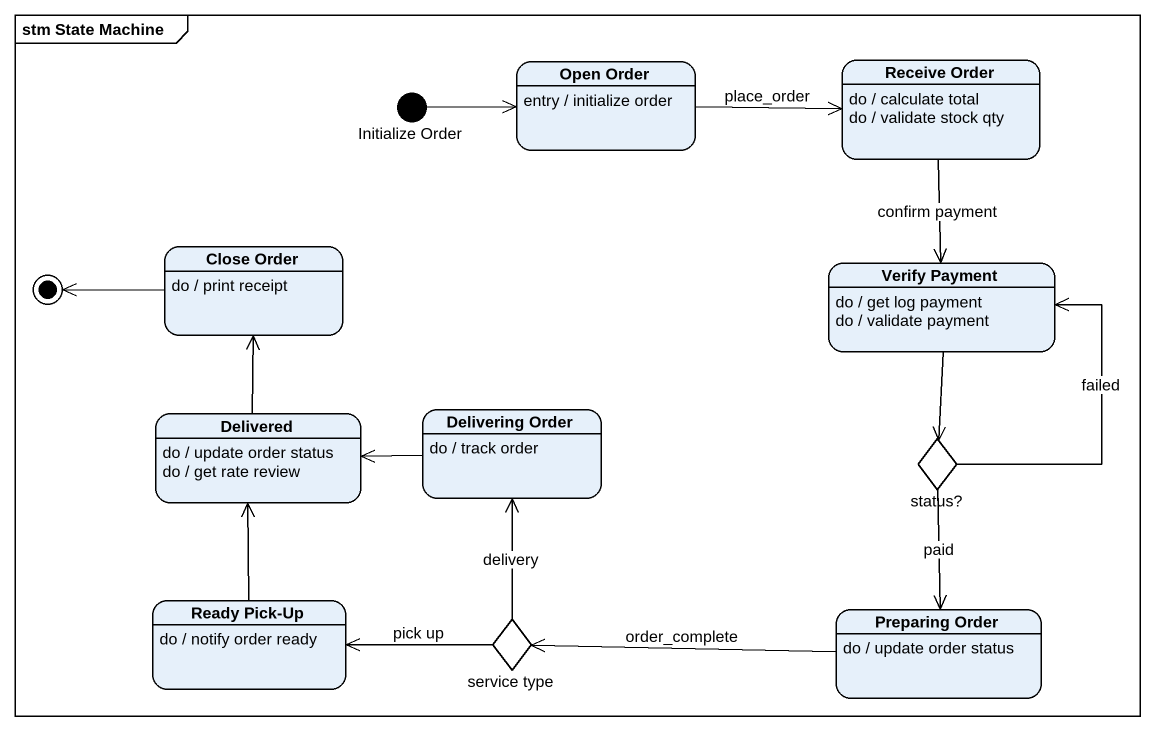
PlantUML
@startuml
mainframe stm State Machine
hide empty description
state "Initialize Order" as Initialize_Order <<start>>
state "Open Order" as Open_Order
Open_Order : entry / initialize order
state "Receive Order" as Receive_Order
Receive_Order : do / calculate total
Receive_Order : do / validate stock qty
state "Close Order" as Close_Order
Close_Order : do / print receipt
state "Verify Payment" as Verify_Payment
Verify_Payment : do / get log payment
Verify_Payment : do / validate payment
state Delivered
Delivered : do / update order status
Delivered : do / get rate review
state "Delivering Order" as Delivering_Order
Delivering_Order : do / track order
state "status?" as status <<choice>>
state "Ready Pick-Up" as Ready_Pick_Up
Ready_Pick_Up : do / notify order ready
state "service type" as service_type <<choice>>
state "Preparing Order" as Preparing_Order
Preparing_Order : do / update order status
Initialize_Order -right-> Open_Order
Open_Order -right-> Receive_Order : place_order
Receive_Order --> Verify_Payment : confirm payment
Verify_Payment --> status
Delivered -up-> Close_Order
Delivering_Order -left-> Delivered
status -up-> Verify_Payment : failed
status --> Preparing_Order : paid
Ready_Pick_Up -up-> Delivered
service_type -up-> Delivering_Order : delivery
service_type -left-> Ready_Pick_Up : pick up
Preparing_Order -left-> service_type : order_complete
Close_Order -left-> [*]
@enduml
